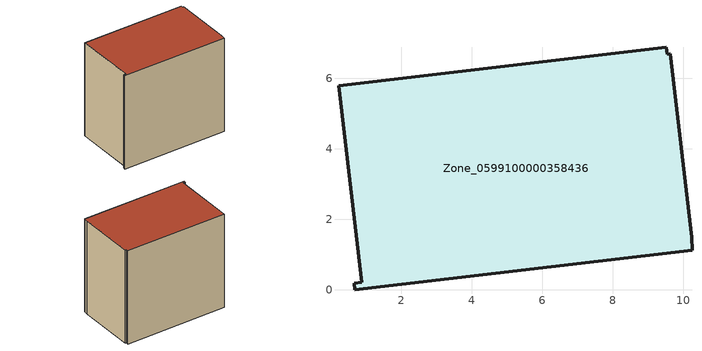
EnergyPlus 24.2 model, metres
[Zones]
Zone_0599100000358436
 floor ground (C_G): 0.22,5.79 9.52,6.88 9.54,6.68 9.63,6.69 10.24,1.5 10.25,1.12 0.68,0 0.66,0.18 0.88,0.21 z1.75
 wall outside (C_F): 9.52,6.88 0.22,5.79 0.88,0.21 0.66,0.18 0.68,0 10.25,1.12 10.24,1.5 9.63,6.69 9.54,6.68 9.52,6.88 z1.75:10.52
 roof outside (C_R): 10.25,1.12 10.24,1.5 9.63,6.69 9.54,6.68 9.52,6.88 0.22,5.79 0.88,0.21 0.66,0.18 0.68,0 z10.52
[BUILDING]
Pand.0599100000358436: North Axis=0; Terrain=City; Loads Convergence Tolerance Value=0.04; Temperature Convergence Tolerance Value=0.4; Solar Distribution=FullExterior; Maximum Number of Warmup Days=25; Minimum Number of Warmup Days=1
[Site:Location]
Rotterdam.The.Hague.AP_ZH_NLD Design_Conditions: Latitude=51.96; Longitude=4.45; Time Zone=1; Elevation=-4.5
[SITE:GROUNDTEMPERATURE:BUILDINGSURFACE]
18, 18, 18, 18, 18, 18, 18, 18, 18, 18, 18, 18
[MATERIAL] Thermal Absorptance=0.9; Solar Absorptance=0.7; Visible Absorptance=0.7
Name | Roughness | Thickness | Conductivity | Density | Specific Heat
G.TI.1992-2005 | MediumSmooth | 0.15 | 0.06 | 540 | 1210
F.TI.1992-2005 | Rough | 0.3 | 0.12 | 1920 | 840
R.TI.1992-2005 | MediumRough | 0.2 | 0.08 | 1500 | 1000
[CONSTRUCTION]
C_G: G.TI.1992-2005
C_F: F.TI.1992-2005
C_R: R.TI.1992-2005
[ZONE]
Zone_0599100000358436: Type=1; Multiplier=1; Ceiling Height=Autocalculate; Volume=Autocalculate; Floor Area=autocalculate; Part of Total Floor Area=Yes
[ZONEINFILTRATION:DESIGNFLOWRATE]
Infil_Zone_0599100000358436: Zone or ZoneList or Space or SpaceList=Zone_0599100000358436; Schedule=AlwaysOn; Design Flow Rate Calculation Method=Flow/Area; Flow Rate per Floor Area=0.0015; Constant Term Coefficient=1; Temperature Term Coefficient=0; Velocity Term Coefficient=0; Velocity Squared Term Coefficient=0
[HVACTEMPLATE:ZONE:IDEALLOADSAIRSYSTEM]
Zone_0599100000358436: Maximum Heating Supply Air Temperature=50; Minimum Cooling Supply Air Temperature=13; Maximum Heating Supply Air Humidity Ratio=0.0156; Minimum Cooling Supply Air Humidity Ratio=0.0077; Heating Limit=NoLimit; Cooling Limit=NoLimit; Dehumidification Control Type=ConstantSensibleHeatRatio; Cooling Sensible Heat Ratio=0.7; Dehumidification Setpoint=60; Humidification Control Type=None; Humidification Setpoint=30; Outdoor Air Method=None; Outdoor Air Flow Rate per Person=0.00944; Outdoor Air Flow Rate per Zone Floor Area=0; Outdoor Air Flow Rate per Zone=0; Demand Controlled Ventilation Type=None; Outdoor Air Economizer Type=NoEconomizer; Heat Recovery Type=None; Sensible Heat Recovery Effectiveness=0.7; Latent Heat Recovery Effectiveness=0.65
[ZONECONTROL:THERMOSTAT]
ThermostatControl_Zone_0599100000358436: Zone or ZoneList=Zone_0599100000358436; Control Type Schedule=DualSetpointControlType; Control 1=Thermostat_Zone_0599100000358436; Temperature Difference Between Cutout And Setpoint=0
[THERMOSTATSETPOINT:DUALSETPOINT]
Thermostat_Zone_0599100000358436: Heating Setpoint Temperature Schedule=HeatingSetpoint_Zone_0599100000358436; Cooling Setpoint Temperature Schedule=CoolingSetpoint_Zone_0599100000358436
[SCHEDULE:COMPACT]
HeatingSetpoint_Zone_0599100000358436: Through: 12/31, For: AllDays, Until: 24:00, 21
CoolingSetpoint_Zone_0599100000358436: Through: 12/31, For: AllDays, Until: 24:00, 24
DualSetpointControlType: Through: 12/31, For: AllDays, Until: 24:00, 4
AlwaysOn: Through: 12/31, For: AllDays, Until: 24:00, 1
